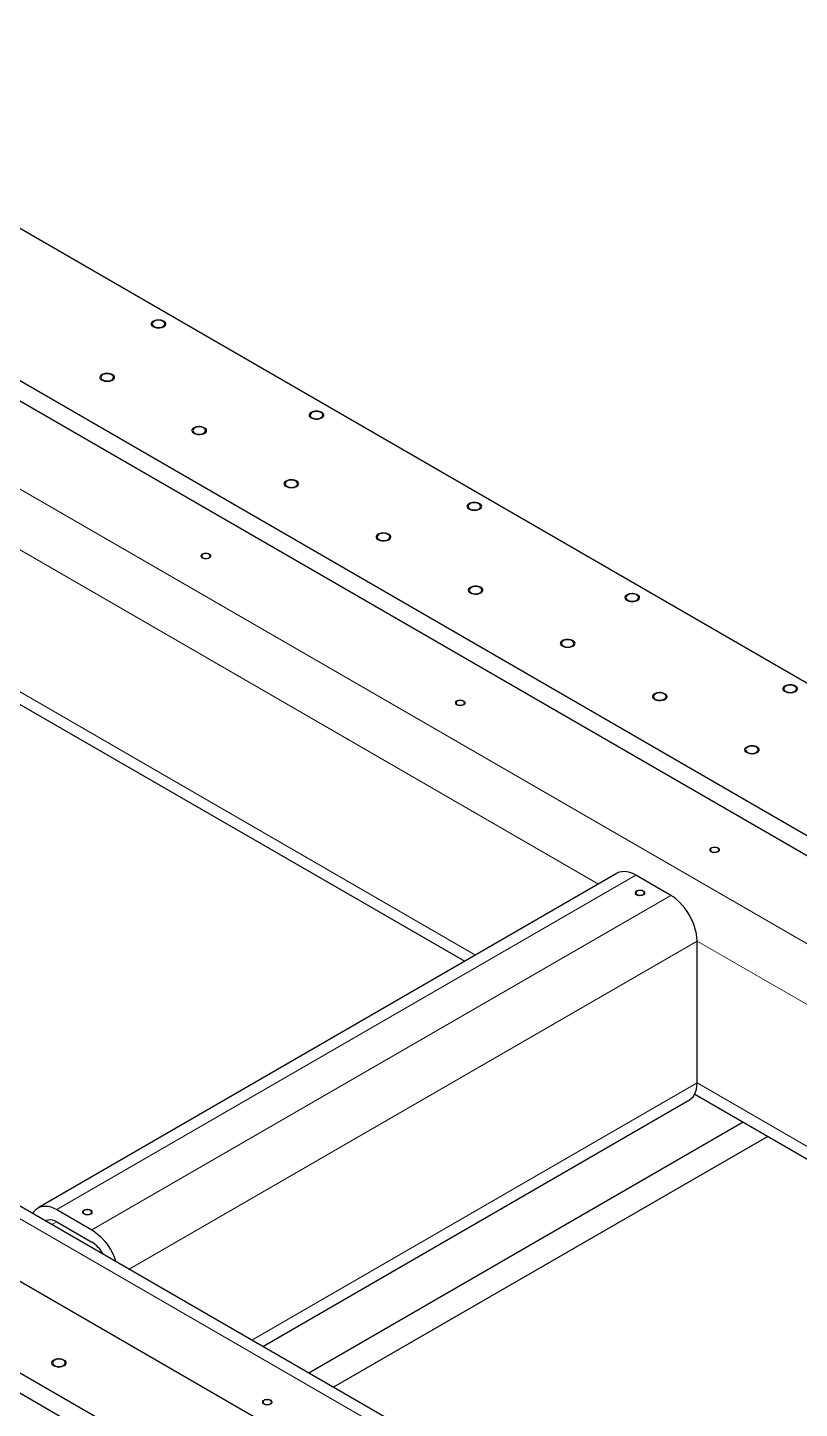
# Model space of a CAD drawing. Header units: millimetres. Extents: x 30 to 8380, y 30 to 5898.
# Drawn here: x 1686 to 1997, y 4710 to 5266 of the extents above; entities that cross this region are included whole.
import ezdxf

# ---------------------------------------------------------------- set-up
doc = ezdxf.new("R2010")
doc.units = ezdxf.units.MM
doc.header["$LTSCALE"] = 10

msp = doc.modelspace()

# ---------------------------------------------------------------- linework, layer by layer
at = {"color": 7, "linetype": 'Continuous', "lineweight": 25}
for p, q in [((2363.0909377, 4792.1163004), (750.8874766, 5722.8215478)), ((697.854468, 5692.2062436), (2310.0579291, 4761.5009962)), ((697.854468, 5684.0408355), (2310.0579291, 4753.335588)), ((2039.3108012, 4585.2858317), (420.0362723, 5520.0731197)), ((1995.7489649, 4580.0542933), (383.5455038, 5510.7595408)), ((351.7256986, 5492.3903583), (1963.9291597, 4561.6851108)), ((351.7256986, 5484.2249502), (1963.9291597, 4553.5197027)), ((1647.2530642, 5013.7249313), (1862.1473379, 4889.6691077)), ((1923.5493039, 4925.1157082), (1690.2040661, 4790.4083698)), ((1945.19083, 4916.2090064), (1931.0486944, 4924.3730875)), ((1955.7974318, 4840.6799765), (1955.7974318, 4897.8378333)), ((1780.7469488, 4734.5515665), (1952.6902205, 4833.8123044)), ((1954.844514, 4836.156167), (2169.7387877, 4712.1003434)), ((1974.3855088, 4824.8753908), (1799.3350258, 4723.820898)), ((1984.2866128, 4819.1596051), (1809.2361298, 4718.1051123)), ((1697.7034566, 4789.665749), (1711.8455923, 4781.5016679)), ((1697.7034566, 4784.7665042), (1711.8455923, 4776.602423))]:
    msp.add_line(p, q, dxfattribs=at)
at = {"color": 8, "linetype": 'Continuous', "lineweight": 18}
for p, q in [((667.0953231, 5666.2839591), (2286.369852, 4731.4966711)), ((412.5368818, 5519.330499), (2031.8114107, 4584.5432109)), ((1648.2059819, 5075.4065977), (1916.0474753, 4920.7849948)), ((1648.2059819, 5018.2487408), (1866.5419552, 4892.2060663)), ((1697.7034566, 4789.665749), (1931.0486944, 4924.3730875)), ((1711.8455923, 4781.5016679), (1945.19083, 4916.2090064)), ((1726.8468114, 4765.6674535), (1955.7974318, 4897.8378333)), ((1955.7974318, 4897.8378333), (2223.6389251, 4743.2162304)), ((1776.3523314, 4737.0885251), (1955.7974318, 4840.6799765)), ((1955.7974318, 4840.6799765), (2174.1334051, 4714.637302)), ((1695.734113, 4783.628432), (1697.704491, 4784.765907))]:
    msp.add_line(p, q, dxfattribs=at)
at = {"color": 7, "linetype": 'Continuous', "lineweight": 25, "flags": 128}
for points in [[(1736.947883, 5145.3760903), (1737.5012242, 5145.1338535), (1738.147256, 5144.9867826), (1738.8380651, 5144.9457852), (1739.5224174, 5145.0139018), (1740.1495576, 5145.1860806), (1740.6729735, 5145.4495519), (1741.0538458, 5145.7847751), (1741.2639271, 5146.1668884), (1741.2876363, 5146.5675521), (1741.1232153, 5146.9570508), (1740.7828583, 5147.3064972), (1740.2918081, 5147.5899745), (1739.6864835, 5147.7864584), (1739.0117789, 5147.8813766), (1738.3177338, 5147.8676895), (1737.6558225, 5147.7464123), (1737.0751359, 5147.5265393), (1736.6187409, 5147.2243777), (1736.3204861, 5146.8623374), (1736.2024919, 5146.4672693), (1736.2735092, 5146.0684737), (1736.5282711, 5145.6955274), (1736.947883, 5145.3760903)], [(1716.2296543, 5123.8637366), (1716.7829955, 5123.6214998), (1717.4290273, 5123.4744289), (1718.1198364, 5123.4334315), (1718.8041887, 5123.5015481), (1719.4313289, 5123.6737269), (1719.9547448, 5123.9371981), (1720.3356172, 5124.2724214), (1720.5456984, 5124.6545346), (1720.5694077, 5125.0551983), (1720.4049866, 5125.444697), (1720.0646296, 5125.7941435), (1719.5735794, 5126.0776207), (1718.9682548, 5126.2741046), (1718.2935502, 5126.3690229), (1717.5995051, 5126.3553358), (1716.9375938, 5126.2340585), (1716.3569072, 5126.0141856), (1715.9005122, 5125.712024), (1715.6022574, 5125.3499837), (1715.4842632, 5124.9549155), (1715.5552805, 5124.5561199), (1715.8100424, 5124.1831737), (1716.2296543, 5123.8637366)], [(1800.5874933, 5108.6377253), (1801.1408345, 5108.3954885), (1801.7868663, 5108.2484176), (1802.4776754, 5108.2074202), (1803.1620277, 5108.2755368), (1803.7891679, 5108.4477156), (1804.3125838, 5108.7111869), (1804.6934562, 5109.0464101), (1804.9035374, 5109.4285234), (1804.9272466, 5109.829187), (1804.7628256, 5110.2186858), (1804.4224686, 5110.5681322), (1803.9314184, 5110.8516094), (1803.3260938, 5111.0480934), (1802.6513892, 5111.1430116), (1801.9573441, 5111.1293245), (1801.2954328, 5111.0080472), (1800.7147462, 5110.7881743), (1800.2583512, 5110.4860127), (1799.9600964, 5110.1239724), (1799.8421022, 5109.7289042), (1799.9131195, 5109.3301086), (1800.1678814, 5108.9571624), (1800.5874933, 5108.6377253)], [(1753.3527603, 5102.4330237), (1753.9061016, 5102.1907869), (1754.5521333, 5102.043716), (1755.2429424, 5102.0027185), (1755.9272947, 5102.0708352), (1756.5544349, 5102.243014), (1757.0778508, 5102.5064852), (1757.4587232, 5102.8417084), (1757.6688044, 5103.2238217), (1757.6925137, 5103.6244854), (1757.5280926, 5104.0139841), (1757.1877356, 5104.3634305), (1756.6966854, 5104.6469078), (1756.0913609, 5104.8433917), (1755.4166562, 5104.9383099), (1754.7226111, 5104.9246229), (1754.0606998, 5104.8033456), (1753.4800132, 5104.5834726), (1753.0236182, 5104.281311), (1752.7253634, 5103.9192707), (1752.6073692, 5103.5242026), (1752.6783865, 5103.125407), (1752.9331484, 5102.7524608), (1753.3527603, 5102.4330237)], [(1790.4758663, 5081.0023107), (1791.0292076, 5080.7600739), (1791.6752393, 5080.613003), (1792.3660484, 5080.5720056), (1793.0504007, 5080.6401222), (1793.6775409, 5080.812301), (1794.2009568, 5081.0757723), (1794.5818292, 5081.4109955), (1794.7919104, 5081.7931088), (1794.8156197, 5082.1937725), (1794.6511986, 5082.5832712), (1794.3108417, 5082.9327176), (1793.8197914, 5083.2161949), (1793.2144669, 5083.4126788), (1792.5397622, 5083.507597), (1791.8457171, 5083.4939099), (1791.1838058, 5083.3726326), (1790.6031192, 5083.1527597), (1790.1467242, 5082.8505981), (1789.8484695, 5082.4885578), (1789.7304752, 5082.0934896), (1789.8014925, 5081.694694), (1790.0562544, 5081.3217478), (1790.4758663, 5081.0023107)], [(1864.2271036, 5071.8993603), (1864.7804448, 5071.6571235), (1865.4264766, 5071.5100526), (1866.1172857, 5071.4690551), (1866.801638, 5071.5371718), (1867.4287782, 5071.7093506), (1867.9521941, 5071.9728218), (1868.3330665, 5072.3080451), (1868.5431477, 5072.6901583), (1868.566857, 5073.090822), (1868.4024359, 5073.4803207), (1868.0620789, 5073.8297671), (1867.5710287, 5074.1132444), (1866.9657042, 5074.3097283), (1866.2909995, 5074.4046466), (1865.5969544, 5074.3909595), (1864.9350431, 5074.2696822), (1864.3543565, 5074.0498093), (1863.8979615, 5073.7476477), (1863.5997067, 5073.3856074), (1863.4817125, 5072.9905392), (1863.5527298, 5072.5917436), (1863.8074917, 5072.2187974), (1864.2271036, 5071.8993603)], [(1827.5989723, 5059.5715978), (1828.1523136, 5059.329361), (1828.7983454, 5059.1822901), (1829.4891545, 5059.1412927), (1830.1735067, 5059.2094093), (1830.8006469, 5059.3815881), (1831.3240628, 5059.6450593), (1831.7049352, 5059.9802826), (1831.9150164, 5060.3623958), (1831.9387257, 5060.7630595), (1831.7743047, 5061.1525582), (1831.4339477, 5061.5020047), (1830.9428974, 5061.7854819), (1830.3375729, 5061.9819658), (1829.6628682, 5062.0768841), (1828.9688231, 5062.063197), (1828.3069118, 5061.9419197), (1827.7262252, 5061.7220468), (1827.2698302, 5061.4198852), (1826.9715755, 5061.0578449), (1826.8535812, 5060.6627767), (1826.9245986, 5060.2639811), (1827.1793604, 5059.8910349), (1827.5989723, 5059.5715978)], [(1756.6054515, 5052.2634182), (1757.0608988, 5052.075694), (1757.5972556, 5051.9835125), (1758.1563991, 5051.996863), (1758.6777376, 5052.1142989), (1759.1047759, 5052.3230941), (1759.3912379, 5052.6006223), (1759.5060808, 5052.9168092), (1759.4368598, 5053.2373909), (1759.1910759, 5053.5276275), (1758.7953636, 5053.7560674), (1758.2926046, 5053.8979554), (1757.7372806, 5053.9379159), (1757.1895695, 5053.8716184), (1756.7088243, 5053.7062475), (1756.3471413, 5053.4597235), (1756.1437144, 5053.1587612), (1756.120588, 5052.8359745), (1756.2802684, 5052.5263423), (1756.6054515, 5052.2634182)], [(1864.7220783, 5038.1408849), (1865.2754196, 5037.8986481), (1865.9214514, 5037.7515772), (1866.6122605, 5037.7105797), (1867.2966127, 5037.7786964), (1867.9237529, 5037.9508752), (1868.4471689, 5038.2143464), (1868.8280412, 5038.5495696), (1869.0381224, 5038.9316829), (1869.0618317, 5039.3323466), (1868.8974107, 5039.7218453), (1868.5570537, 5040.0712917), (1868.0660034, 5040.354769), (1867.4606789, 5040.5512529), (1866.7859742, 5040.6461711), (1866.0919292, 5040.6324841), (1865.4300179, 5040.5112068), (1864.8493313, 5040.2913338), (1864.3929362, 5039.9891722), (1864.0946815, 5039.6271319), (1863.9766872, 5039.2320638), (1864.0477046, 5038.8332682), (1864.3024664, 5038.460322), (1864.7220783, 5038.1408849)], [(1927.8667139, 5035.1609952), (1928.4200551, 5034.9187585), (1929.0660869, 5034.7716875), (1929.756896, 5034.7306901), (1930.4412483, 5034.7988067), (1931.0683885, 5034.9709855), (1931.5918044, 5035.2344568), (1931.9726768, 5035.56968), (1932.182758, 5035.9517933), (1932.2064673, 5036.352457), (1932.0420462, 5036.7419557), (1931.7016892, 5037.0914021), (1931.210639, 5037.3748794), (1930.6053145, 5037.5713633), (1929.9306098, 5037.6662815), (1929.2365647, 5037.6525945), (1928.5746534, 5037.5313172), (1927.9939668, 5037.3114442), (1927.5375718, 5037.0092826), (1927.239317, 5036.6472423), (1927.1213228, 5036.2521742), (1927.1923401, 5035.8533786), (1927.447102, 5035.4804323), (1927.8667139, 5035.1609952)], [(1901.8451844, 5016.7101719), (1902.3985256, 5016.4679351), (1903.0445574, 5016.3208642), (1903.7353665, 5016.2798668), (1904.4197188, 5016.3479834), (1905.0468589, 5016.5201622), (1905.5702749, 5016.7836335), (1905.9511472, 5017.1188567), (1906.1612284, 5017.50097), (1906.1849377, 5017.9016336), (1906.0205167, 5018.2911324), (1905.6801597, 5018.6405788), (1905.1891094, 5018.9240561), (1904.5837849, 5019.12054), (1903.9090802, 5019.2154582), (1903.2150352, 5019.2017711), (1902.5531239, 5019.0804938), (1901.9724373, 5018.8606209), (1901.5160422, 5018.5584593), (1901.2177875, 5018.196419), (1901.0997932, 5017.8013508), (1901.1708106, 5017.4025552), (1901.4255725, 5017.029609), (1901.8451844, 5016.7101719)], [(1991.5063242, 4998.4226302), (1992.0596655, 4998.1803934), (1992.7056972, 4998.0333225), (1993.3965063, 4997.9923251), (1994.0808586, 4998.0604417), (1994.7079988, 4998.2326205), (1995.2314147, 4998.4960918), (1995.6122871, 4998.831315), (1995.8223683, 4999.2134283), (1995.8460776, 4999.6140919), (1995.6816565, 5000.0035907), (1995.3412995, 5000.3530371), (1994.8502493, 5000.6365143), (1994.2449248, 5000.8329983), (1993.5702201, 5000.9279165), (1992.876175, 5000.9142294), (1992.2142637, 5000.7929521), (1991.6335771, 5000.5730792), (1991.1771821, 5000.2709176), (1990.8789274, 4999.9088773), (1990.7609331, 4999.5138091), (1990.8319504, 4999.1150135), (1991.0867123, 4998.7420673), (1991.5063242, 4998.4226302)], [(1859.1359348, 4993.0738301), (1859.5913821, 4992.8861059), (1860.1277388, 4992.7939244), (1860.6868824, 4992.8072749), (1861.2082209, 4992.9247108), (1861.6352592, 4993.1335059), (1861.9217212, 4993.4110342), (1862.0365641, 4993.7272211), (1861.967343, 4994.0478028), (1861.7215591, 4994.3380394), (1861.3258469, 4994.5664792), (1860.8230879, 4994.7083673), (1860.2677638, 4994.7483277), (1859.7200528, 4994.6820303), (1859.2393076, 4994.5166594), (1858.8776246, 4994.2701354), (1858.6741977, 4993.9691731), (1858.6510713, 4993.6463864), (1858.8107516, 4993.3367542), (1859.1359348, 4993.0738301)], [(1938.9682904, 4995.279459), (1939.5216316, 4995.0372222), (1940.1676634, 4994.8901513), (1940.8584725, 4994.8491539), (1941.5428248, 4994.9172705), (1942.1699649, 4995.0894493), (1942.6933809, 4995.3529205), (1943.0742532, 4995.6881438), (1943.2843344, 4996.070257), (1943.3080437, 4996.4709207), (1943.1436227, 4996.8604194), (1942.8032657, 4997.2098658), (1942.3122155, 4997.4933431), (1941.7068909, 4997.689827), (1941.0321862, 4997.7847453), (1940.3381412, 4997.7710582), (1939.6762299, 4997.6497809), (1939.0955433, 4997.429908), (1938.6391482, 4997.1277464), (1938.3408935, 4996.7657061), (1938.2228993, 4996.3706379), (1938.2939166, 4995.9718423), (1938.5486785, 4995.5988961), (1938.9682904, 4995.279459)], [(1976.0913964, 4973.8487461), (1976.6447376, 4973.6065093), (1977.2907694, 4973.4594384), (1977.9815785, 4973.4184409), (1978.6659308, 4973.4865576), (1979.2930709, 4973.6587363), (1979.8164869, 4973.9222076), (1980.1973592, 4974.2574308), (1980.4074404, 4974.6395441), (1980.4311497, 4975.0402078), (1980.2667287, 4975.4297065), (1979.9263717, 4975.7791529), (1979.4353215, 4976.0626302), (1978.8299969, 4976.2591141), (1978.1552923, 4976.3540323), (1977.4612472, 4976.3403453), (1976.7993359, 4976.219068), (1976.2186493, 4975.999195), (1975.7622543, 4975.6970334), (1975.4639995, 4975.3349931), (1975.3460053, 4974.939925), (1975.4170226, 4974.5411294), (1975.6717845, 4974.1681831), (1976.0913964, 4973.8487461)], [(1961.666418, 4933.884242), (1962.1218654, 4933.6965177), (1962.6582221, 4933.6043363), (1963.2173657, 4933.6176868), (1963.7387042, 4933.7351227), (1964.1657425, 4933.9439178), (1964.4522044, 4934.2214461), (1964.5670474, 4934.537633), (1964.4978263, 4934.8582147), (1964.2520424, 4935.1484513), (1963.8563302, 4935.3768911), (1963.3535712, 4935.5187792), (1962.7982471, 4935.5587396), (1962.250536, 4935.4924422), (1961.7697909, 4935.3270713), (1961.4081079, 4935.0805473), (1961.2046809, 4934.779585), (1961.1815546, 4934.4567983), (1961.3412349, 4934.1471661), (1961.666418, 4933.884242)], [(1931.0486944, 4924.3730875), (1929.8611318, 4924.9816392), (1928.6885035, 4925.4285109), (1927.545556, 4925.708083), (1926.4466624, 4925.8168396), (1925.4056421, 4925.753413), (1924.4355864, 4925.518601), (1923.5493039, 4925.1157082)], [(1931.6143798, 4916.5355696), (1932.0698272, 4916.3478454), (1932.6061839, 4916.2556639), (1933.1653275, 4916.2690144), (1933.686666, 4916.3864503), (1934.1137043, 4916.5952455), (1934.4001662, 4916.8727737), (1934.5150092, 4917.1889606), (1934.4457881, 4917.5095424), (1934.2000042, 4917.799779), (1933.804292, 4918.0282188), (1933.301533, 4918.1701068), (1932.7462089, 4918.2100673), (1932.1984978, 4918.1437698), (1931.7177527, 4917.9783989), (1931.3560697, 4917.7318749), (1931.1526427, 4917.4309126), (1931.1295164, 4917.1081259), (1931.2891967, 4916.7984937), (1931.6143798, 4916.5355696)], [(1955.7974318, 4897.8378333), (1955.7307397, 4899.2476873), (1955.5315021, 4900.7168126), (1955.2022246, 4902.2267341), (1954.747048, 4903.7584637), (1954.1716964, 4905.2927389), (1953.4834052, 4906.8102655), (1952.69083, 4908.2919595), (1951.8039381, 4909.7191879), (1950.8338824, 4911.0740024), (1949.7928621, 4912.3393654), (1948.6939685, 4913.4993643), (1947.551021, 4914.5394114), (1946.3783927, 4915.4464275), (1945.19083, 4916.2090064)], [(1952.6902205, 4833.8123044), (1952.69083, 4833.8126563), (1953.4834052, 4834.3792626), (1954.1716964, 4835.102105), (1954.747048, 4835.9720934), (1955.2022246, 4836.9782873), (1955.5315021, 4838.1080331), (1955.7307397, 4839.3471236), (1955.7974318, 4840.6799765)], [(1688.0497726, 4788.0645072), (1688.1472387, 4788.2485807), (1688.7225903, 4789.1185692), (1689.4108815, 4789.8414116), (1690.2034566, 4790.4080179), (1691.0903486, 4790.8112625), (1692.0604043, 4791.0460746), (1693.1014246, 4791.1095011), (1694.2003182, 4791.0007445), (1695.3432657, 4790.7211725), (1696.515894, 4790.2743008), (1697.7034566, 4789.665749)], [(1708.8757438, 4787.951292), (1709.3311911, 4787.7635678), (1709.8675478, 4787.6713863), (1710.4266914, 4787.6847368), (1710.9480299, 4787.8021727), (1711.3750682, 4788.0109678), (1711.6615302, 4788.2884961), (1711.7763731, 4788.604683), (1711.707152, 4788.9252647), (1711.4613681, 4789.2155013), (1711.0656559, 4789.4439412), (1710.5628969, 4789.5858292), (1710.0075728, 4789.6257897), (1709.4598618, 4789.5594922), (1708.9791166, 4789.3941213), (1708.6174336, 4789.1475973), (1708.4140067, 4788.846635), (1708.3908803, 4788.5238483), (1708.5505606, 4788.2142161), (1708.8757438, 4787.951292)], [(1693.0998043, 4785.149186), (1693.5359484, 4785.3773915), (1694.2628395, 4785.5861234), (1695.0597717, 4785.6285685), (1695.9105216, 4785.5038627), (1696.7977705, 4785.2145447), (1697.7034566, 4784.7665042)], [(1711.8455923, 4781.5016679), (1713.0331549, 4780.739089), (1714.2057832, 4779.8320729), (1715.3487307, 4778.7920258), (1716.4476243, 4777.632027), (1717.4886446, 4776.3666639), (1718.4587003, 4775.0118494), (1719.3455923, 4773.5846211), (1720.1381674, 4772.102927), (1720.8264586, 4770.5854005), (1721.4018102, 4769.0511252), (1721.4992763, 4768.7545198)], [(1696.7842178, 4726.8852922), (1697.3375591, 4726.6430554), (1697.9835908, 4726.4959845), (1698.6743999, 4726.4549871), (1699.3587522, 4726.5231037), (1699.9858924, 4726.6952825), (1700.5093083, 4726.9587538), (1700.8901807, 4727.293977), (1701.1002619, 4727.6760903), (1701.1239712, 4728.076754), (1700.9595501, 4728.4662527), (1700.6191931, 4728.8156991), (1700.1281429, 4729.0991764), (1699.5228184, 4729.2956603), (1698.8481137, 4729.3905785), (1698.1540686, 4729.3768914), (1697.4921573, 4729.2556141), (1696.9114707, 4729.0357412), (1696.4550757, 4728.7335796), (1696.156821, 4728.3715393), (1696.0388267, 4727.9764711), (1696.109844, 4727.5776755), (1696.3646059, 4727.2047293), (1696.7842178, 4726.8852922)], [(1781.3541888, 4711.4130315), (1781.8096362, 4711.2253073), (1782.3459929, 4711.1331258), (1782.9051365, 4711.1464763), (1783.426475, 4711.2639122), (1783.8535133, 4711.4727074), (1784.1399752, 4711.7502356), (1784.2548182, 4712.0664225), (1784.1855971, 4712.3870043), (1783.9398132, 4712.6772409), (1783.544101, 4712.9056807), (1783.041342, 4713.0475687), (1782.4860179, 4713.0875292), (1781.9383068, 4713.0212317), (1781.4575617, 4712.8558608), (1781.0958787, 4712.6093368), (1780.8924517, 4712.3083745), (1780.8693254, 4711.9855878), (1781.0290057, 4711.6759557), (1781.3541888, 4711.4130315)]]:
    msp.add_lwpolyline(points, dxfattribs=at)
at = {"color": 7, "linetype": 'Continuous', "lineweight": 25}
msp.add_arc((1704.8882404, 4765.4944032), 13.1069771, 28.109395716, 57.939608079, dxfattribs=at)
at = {"color": 7, "linetype": 'Continuous', "lineweight": 18}
for points, knots in [([(1740.8716679, 5145.1923985), (1740.2781295, 5144.9263233), (1739.5879786, 5144.7539135), (1738.8452376, 5144.6860021), (1738.0965756, 5144.7268564), (1737.3890338, 5144.8739093), (1736.7670697, 5145.117921), (1736.2697636, 5145.4435592), (1735.928363, 5145.830363), (1735.7643194, 5146.254028), (1735.7879403, 5146.6879338), (1735.9977414, 5147.1048165), (1736.3805402, 5147.4784818), (1736.9122841, 5147.785451), (1737.5595616, 5148.0064361), (1738.2817019, 5148.1275517), (1739.0333302, 5148.1411878), (1739.767219, 5148.0464874), (1740.4372554, 5147.849401), (1741.0013385, 5147.5623123), (1741.4240249, 5147.2032601), (1741.6787556, 5146.7948049), (1741.749525, 5146.3626116), (1741.6318863, 5145.9338363), (1741.3332314, 5145.5354206), (1740.8723256, 5145.1923985), (1741.0370754, 5145.3024717), (1740.8723256, 5145.1923985)], [0, 0, 0, 0, 0.0399734652, 0.0799745708, 0.1199756764, 0.159976782, 0.1999778876, 0.2399789932, 0.2799800989, 0.3199812045, 0.3599823101, 0.3999834157, 0.4399845213, 0.479985627, 0.5199867326, 0.5599878382, 0.5999889438, 0.6399900494, 0.6799911551, 0.7199922607, 0.7599933663, 0.7999944719, 0.8399955775, 0.8799966831, 0.9199977888, 0.9599988944, 1, 1, 1, 1]), ([(1720.1530933, 5123.6800448), (1719.5599008, 5123.4139696), (1718.8697499, 5123.2415597), (1718.1270089, 5123.1736484), (1717.3783469, 5123.2145027), (1716.6708051, 5123.3615556), (1716.048841, 5123.6055672), (1715.5515349, 5123.9312055), (1715.2101343, 5124.3180092), (1715.0460907, 5124.7416742), (1715.0697116, 5125.17558), (1715.2795127, 5125.5924627), (1715.6623116, 5125.9661281), (1716.1940554, 5126.2730973), (1716.8413329, 5126.4940823), (1717.5634732, 5126.615198), (1718.3151015, 5126.628834), (1719.0489904, 5126.5341337), (1719.7190267, 5126.3370473), (1720.2831098, 5126.0499586), (1720.7057962, 5125.6909064), (1720.9605269, 5125.2824512), (1721.0312963, 5124.8502578), (1720.9136576, 5124.4214825), (1720.6150027, 5124.0230669), (1720.1540969, 5123.6800448), (1720.3188467, 5123.7901179), (1720.1540969, 5123.6800448)], [0, 0, 0, 0, 0.0399595176, 0.0799612044, 0.1199628912, 0.1599645779, 0.1999662647, 0.2399679515, 0.2799696382, 0.319971325, 0.3599730118, 0.3999746985, 0.4399763853, 0.4799780721, 0.5199797588, 0.5599814456, 0.5999831323, 0.6399848191, 0.6799865059, 0.7199881926, 0.7599898794, 0.7999915662, 0.8399932529, 0.8799949397, 0.9199966265, 0.9599983132, 1, 1, 1, 1]), ([(1804.5115471, 5108.4540335), (1803.9177398, 5108.1879583), (1803.2275889, 5108.0155484), (1802.4848479, 5107.9476371), (1801.7361859, 5107.9884914), (1801.0286441, 5108.1355443), (1800.40668, 5108.3795559), (1799.9093739, 5108.7051942), (1799.5679733, 5109.0919979), (1799.4039297, 5109.5156629), (1799.4275506, 5109.9495687), (1799.6373517, 5110.3664514), (1800.0201506, 5110.7401168), (1800.5518944, 5111.047086), (1801.1991719, 5111.2680711), (1801.9213122, 5111.3891867), (1802.6729405, 5111.4028227), (1803.4068293, 5111.3081224), (1804.0768657, 5111.111036), (1804.6409488, 5110.8239473), (1805.0636352, 5110.4648951), (1805.3183659, 5110.0564399), (1805.3891353, 5109.6242465), (1805.2714966, 5109.1954712), (1804.9728417, 5108.7970556), (1804.5119359, 5108.4540335), (1804.6766857, 5108.5641066), (1804.5119359, 5108.4540335)], [0, 0, 0, 0, 0.0399843125, 0.0799849662, 0.1199856198, 0.1599862735, 0.1999869271, 0.2399875807, 0.2799882344, 0.319988888, 0.3599895417, 0.3999901953, 0.439990849, 0.4799915026, 0.5199921563, 0.5599928099, 0.5999934635, 0.6399941172, 0.6799947708, 0.7199954245, 0.7599960781, 0.7999967318, 0.8399973854, 0.8799980391, 0.9199986927, 0.9599993464, 1, 1, 1, 1]), ([(1757.2760582, 5102.2493318), (1756.6830069, 5101.9832566), (1755.9928559, 5101.8108468), (1755.2501149, 5101.7429354), (1754.5014529, 5101.7837897), (1753.7939111, 5101.9308427), (1753.171947, 5102.1748543), (1752.6746409, 5102.5004925), (1752.3332403, 5102.8872963), (1752.1691967, 5103.3109613), (1752.1928176, 5103.7448671), (1752.4026187, 5104.1617498), (1752.7854176, 5104.5354151), (1753.3171614, 5104.8423843), (1753.9644389, 5105.0633694), (1754.6865792, 5105.184485), (1755.4382075, 5105.1981211), (1756.1720964, 5105.1034207), (1756.8421327, 5104.9063344), (1757.4062158, 5104.6192456), (1757.8289022, 5104.2601934), (1758.0836329, 5103.8517382), (1758.1544023, 5103.4195449), (1758.0367637, 5102.9907696), (1757.7381087, 5102.5923539), (1757.2772029, 5102.2493318), (1757.4419527, 5102.359405), (1757.2772029, 5102.2493318)], [0, 0, 0, 0, 0.0399538257, 0.0799557496, 0.1199576735, 0.1599595975, 0.1999615214, 0.2399634453, 0.2799653693, 0.3199672932, 0.3599692171, 0.3999711411, 0.439973065, 0.4799749889, 0.5199769128, 0.5599788368, 0.5999807607, 0.6399826846, 0.6799846086, 0.7199865325, 0.7599884564, 0.7999903804, 0.8399923043, 0.8799942282, 0.9199961521, 0.9599980761, 1, 1, 1, 1]), ([(1794.4002151, 5080.8186189), (1793.8061129, 5080.5525437), (1793.1159619, 5080.3801338), (1792.3732209, 5080.3122225), (1791.6245589, 5080.3530768), (1790.9170171, 5080.5001297), (1790.295053, 5080.7441414), (1789.7977469, 5081.0697796), (1789.4563463, 5081.4565834), (1789.2923027, 5081.8802484), (1789.3159236, 5082.3141542), (1789.5257247, 5082.7310369), (1789.9085236, 5083.1047022), (1790.4402675, 5083.4116714), (1791.0875449, 5083.6326565), (1791.8096852, 5083.7537721), (1792.5613136, 5083.7674081), (1793.2952024, 5083.6727078), (1793.9652387, 5083.4756214), (1794.5293218, 5083.1885327), (1794.9520082, 5082.8294805), (1795.2067389, 5082.4210253), (1795.2775083, 5081.9888319), (1795.1598697, 5081.5600567), (1794.8612147, 5081.161641), (1794.400309, 5080.8186189), (1794.5650587, 5080.9286921), (1794.400309, 5080.8186189)], [0, 0, 0, 0, 0.039996215, 0.0799963727, 0.1199965304, 0.1599966881, 0.1999968458, 0.2399970035, 0.2799971612, 0.3199973189, 0.3599974767, 0.3999976344, 0.4399977921, 0.4799979498, 0.5199981075, 0.5599982652, 0.5999984229, 0.6399985806, 0.6799987383, 0.719998896, 0.7599990537, 0.7999992115, 0.8399993692, 0.8799995269, 0.9199996846, 0.9599998423, 1, 1, 1, 1]), ([(1868.1514263, 5071.7156685), (1867.5573501, 5071.4495932), (1866.8671992, 5071.2771834), (1866.1244582, 5071.2092721), (1865.3757962, 5071.2501264), (1864.6682544, 5071.3971793), (1864.0462903, 5071.6411909), (1863.5489842, 5071.9668291), (1863.2075836, 5072.3536329), (1863.04354, 5072.7772979), (1863.0671609, 5073.2112037), (1863.276962, 5073.6280864), (1863.6597609, 5074.0017518), (1864.1915047, 5074.308721), (1864.8387822, 5074.529706), (1865.5609225, 5074.6508217), (1866.3125508, 5074.6644577), (1867.0464397, 5074.5697573), (1867.716476, 5074.372671), (1868.2805591, 5074.0855823), (1868.7032455, 5073.72653), (1868.9579762, 5073.3180749), (1869.0287456, 5072.8858815), (1868.911107, 5072.4571062), (1868.612452, 5072.0586906), (1868.1515462, 5071.7156685), (1868.316296, 5071.8257416), (1868.1515462, 5071.7156685)], [0, 0, 0, 0, 0.0399951615, 0.0799953631, 0.1199955647, 0.1599957663, 0.1999959679, 0.2399961695, 0.2799963711, 0.3199965727, 0.3599967743, 0.3999969759, 0.4399971775, 0.4799973791, 0.5199975807, 0.5599977823, 0.599997984, 0.6399981856, 0.6799983872, 0.7199985888, 0.7599987904, 0.799998992, 0.8399991936, 0.8799993952, 0.9199995968, 0.9599997984, 1, 1, 1, 1]), ([(1831.52318, 5059.387906), (1830.9292189, 5059.1218307), (1830.2390679, 5058.9494209), (1829.4963269, 5058.8815096), (1828.7476649, 5058.9223639), (1828.0401231, 5059.0694168), (1827.418159, 5059.3134284), (1826.9208529, 5059.6390667), (1826.5794523, 5060.0258704), (1826.4154087, 5060.4495354), (1826.4390296, 5060.8834412), (1826.6488308, 5061.3003239), (1827.0316296, 5061.6739893), (1827.5633735, 5061.9809585), (1828.210651, 5062.2019435), (1828.9327912, 5062.3230592), (1829.6844196, 5062.3366952), (1830.4183084, 5062.2419949), (1831.0883448, 5062.0449085), (1831.6524278, 5061.7578198), (1832.0751142, 5061.3987675), (1832.3298449, 5060.9903124), (1832.4006143, 5060.558119), (1832.2829757, 5060.1293437), (1831.9843207, 5059.7309281), (1831.523415, 5059.387906), (1831.6881647, 5059.4979791), (1831.523415, 5059.387906)], [0, 0, 0, 0, 0.0399905202, 0.0799909152, 0.1199913102, 0.1599917052, 0.1999921002, 0.2399924951, 0.2799928901, 0.3199932851, 0.3599936801, 0.3999940751, 0.4399944701, 0.4799948651, 0.5199952601, 0.5599956551, 0.5999960501, 0.6399964451, 0.6799968401, 0.7199972351, 0.75999763, 0.799998025, 0.83999842, 0.879998815, 0.91999921, 0.959999605, 1, 1, 1, 1]), ([(1759.2215538, 5052.140957), (1758.7420703, 5051.9365872), (1758.1793562, 5051.822918), (1757.5836041, 5051.8100494), (1757.007749, 5051.8991248), (1756.5029582, 5052.0822296), (1756.1140846, 5052.3430939), (1755.8756814, 5052.658539), (1755.8089316, 5053.000536), (1755.9197664, 5053.3386972), (1756.1983375, 5053.6429753), (1756.6198927, 5053.8863339), (1757.1469749, 5054.0471496), (1757.7327506, 5054.1111331), (1758.3251711, 5054.0725993), (1758.8715972, 5053.934972), (1759.3234765, 5053.7104801), (1759.6406575, 5053.4190706), (1759.7949575, 5053.0866365), (1759.772666, 5052.7427161), (1759.5757638, 5052.4178682), (1759.2217466, 5052.140957), (1759.3505108, 5052.2294615), (1759.2217466, 5052.140957)], [0, 0, 0, 0, 0.047607248, 0.0952268856, 0.1428465232, 0.1904661608, 0.2380857984, 0.285705436, 0.3333250736, 0.3809447112, 0.4285643488, 0.4761839864, 0.523803624, 0.5714232616, 0.6190428992, 0.6666625368, 0.7142821744, 0.761901812, 0.8095214496, 0.8571410872, 0.9047607248, 0.9523803624, 1, 1, 1, 1]), ([(1868.6461449, 5037.957193), (1868.0523249, 5037.6911178), (1867.362174, 5037.518708), (1866.6194329, 5037.4507966), (1865.8707709, 5037.4916509), (1865.1632291, 5037.6387038), (1864.541265, 5037.8827155), (1864.0439589, 5038.2083537), (1863.7025583, 5038.5951575), (1863.5385147, 5039.0188225), (1863.5621356, 5039.4527283), (1863.7719368, 5039.869611), (1864.1547356, 5040.2432763), (1864.6864795, 5040.5502455), (1865.333757, 5040.7712306), (1866.0558972, 5040.8923462), (1866.8075256, 5040.9059823), (1867.5414144, 5040.8112819), (1868.2114508, 5040.6141956), (1868.7755338, 5040.3271068), (1869.1982202, 5039.9680546), (1869.4529509, 5039.5595994), (1869.5237203, 5039.1274061), (1869.4060817, 5038.6986308), (1869.1074267, 5038.3002151), (1868.646521, 5037.957193), (1868.8112707, 5038.0672662), (1868.646521, 5037.957193)], [0, 0, 0, 0, 0.0399848258, 0.0799854581, 0.1199860903, 0.1599867226, 0.1999873549, 0.2399879871, 0.2799886194, 0.3199892516, 0.3599898839, 0.3999905161, 0.4399911484, 0.4799917807, 0.5199924129, 0.5599930452, 0.5999936774, 0.6399943097, 0.6799949419, 0.7199955742, 0.7599962065, 0.7999968387, 0.839997471, 0.8799981032, 0.9199987355, 0.9599993677, 1, 1, 1, 1]), ([(1931.7901134, 5034.9773034), (1931.1969604, 5034.7112282), (1930.5068095, 5034.5388184), (1929.7640685, 5034.470907), (1929.0154065, 5034.5117613), (1928.3078647, 5034.6588142), (1927.6859006, 5034.9028259), (1927.1885945, 5035.2284641), (1926.8471939, 5035.6152679), (1926.6831503, 5036.0389329), (1926.7067712, 5036.4728387), (1926.9165723, 5036.8897214), (1927.2993712, 5037.2633867), (1927.831115, 5037.5703559), (1928.4783925, 5037.791341), (1929.2005328, 5037.9124566), (1929.9521611, 5037.9260927), (1930.68605, 5037.8313923), (1931.3560863, 5037.6343059), (1931.9201694, 5037.3472172), (1932.3428558, 5036.988165), (1932.5975865, 5036.5797098), (1932.6683559, 5036.1475165), (1932.5507173, 5035.7187412), (1932.2520623, 5035.3203255), (1931.7911565, 5034.9773034), (1931.9559063, 5035.0873766), (1931.7911565, 5034.9773034)], [0, 0, 0, 0, 0.0399579248, 0.079959678, 0.1199614311, 0.1599631842, 0.1999649374, 0.2399666905, 0.2799684436, 0.3199701968, 0.3599719499, 0.399973703, 0.4399754562, 0.4799772093, 0.5199789624, 0.5599807156, 0.5999824687, 0.6399842218, 0.6799859749, 0.7199877281, 0.7599894812, 0.7999912343, 0.8399929875, 0.8799947406, 0.9199964937, 0.9599982469, 1, 1, 1, 1]), ([(1905.7691097, 5016.5264801), (1905.1754309, 5016.2604049), (1904.48528, 5016.087995), (1903.7425389, 5016.0200837), (1902.9938769, 5016.060938), (1902.2863352, 5016.2079909), (1901.6643711, 5016.4520026), (1901.1670649, 5016.7776408), (1900.8256643, 5017.1644445), (1900.6616208, 5017.5881095), (1900.6852416, 5018.0220153), (1900.8950428, 5018.4388981), (1901.2778416, 5018.8125634), (1901.8095855, 5019.1195326), (1902.456863, 5019.3405177), (1903.1790033, 5019.4616333), (1903.9306316, 5019.4752693), (1904.6645204, 5019.380569), (1905.3345568, 5019.1834826), (1905.8986399, 5018.8963939), (1906.3213262, 5018.5373417), (1906.5760569, 5018.1288865), (1906.6468263, 5017.6966931), (1906.5291877, 5017.2679179), (1906.2305327, 5016.8695022), (1905.769627, 5016.5264801), (1905.9343767, 5016.6365533), (1905.769627, 5016.5264801)], [0, 0, 0, 0, 0.0399791319, 0.0799800014, 0.1199808709, 0.1599817404, 0.1999826099, 0.2399834794, 0.2799843489, 0.3199852184, 0.3599860879, 0.3999869575, 0.439987827, 0.4799886965, 0.519989566, 0.5599904355, 0.599991305, 0.6399921745, 0.679993044, 0.7199939135, 0.759994783, 0.7999956525, 0.839996522, 0.8799973915, 0.919998261, 0.9599991305, 1, 1, 1, 1]), ([(1995.4299927, 4998.2389384), (1994.8365708, 4997.9728632), (1994.1464198, 4997.8004533), (1993.4036788, 4997.732542), (1992.6550168, 4997.7733963), (1991.947475, 4997.9204492), (1991.3255109, 4998.1644609), (1990.8282048, 4998.4900991), (1990.4868042, 4998.8769028), (1990.3227606, 4999.3005678), (1990.3463815, 4999.7344736), (1990.5561826, 5000.1513564), (1990.9389815, 5000.5250217), (1991.4707253, 5000.8319909), (1992.1180028, 5001.052976), (1992.8401431, 5001.1740916), (1993.5917714, 5001.1877276), (1994.3256603, 5001.0930273), (1994.9956966, 5000.8959409), (1995.5597797, 5000.6088522), (1995.9824661, 5000.2498), (1996.2371968, 4999.8413448), (1996.3079662, 4999.4091514), (1996.1903276, 4998.9803761), (1995.8916726, 4998.5819605), (1995.4307669, 4998.2389384), (1995.5955166, 4998.3490115), (1995.4307669, 4998.2389384)], [0, 0, 0, 0, 0.0399687699, 0.0799700712, 0.1199713724, 0.1599726737, 0.1999739749, 0.2399752762, 0.2799765774, 0.3199778787, 0.3599791799, 0.3999804812, 0.4399817824, 0.4799830837, 0.519984385, 0.5599856862, 0.5999869875, 0.6399882887, 0.67998959, 0.7199908912, 0.7599921925, 0.7999934937, 0.839994795, 0.8799960962, 0.9199973975, 0.9599986987, 1, 1, 1, 1]), ([(1861.7510796, 4992.9513689), (1861.2725536, 4992.7469991), (1860.7098395, 4992.6333299), (1860.1140874, 4992.6204613), (1859.5382323, 4992.7095367), (1859.0334415, 4992.8926415), (1858.6445679, 4993.1535058), (1858.4061647, 4993.4689509), (1858.3394149, 4993.8109479), (1858.4502496, 4994.1491091), (1858.7288207, 4994.4533872), (1859.1503759, 4994.6967458), (1859.6774582, 4994.8575615), (1860.2632339, 4994.921545), (1860.8556544, 4994.8830112), (1861.4020805, 4994.7453839), (1861.8539598, 4994.520892), (1862.1711408, 4994.2294825), (1862.3254407, 4993.8970484), (1862.3031493, 4993.553128), (1862.1062471, 4993.2282801), (1861.7522299, 4992.9513689), (1861.8809941, 4993.0398733), (1861.7522299, 4992.9513689)], [0, 0, 0, 0, 0.0475486653, 0.0951712321, 0.1427937988, 0.1904163655, 0.2380389323, 0.285661499, 0.3332840657, 0.3809066325, 0.4285291992, 0.4761517659, 0.5237743327, 0.5713968994, 0.6190194661, 0.6666420329, 0.7142645996, 0.7618871663, 0.8095097331, 0.8571322998, 0.9047548665, 0.9523774333, 1, 1, 1, 1]), ([(1942.8920746, 4995.0957672), (1942.2985369, 4994.8296919), (1941.608386, 4994.6572821), (1940.8656449, 4994.5893708), (1940.1169829, 4994.6302251), (1939.4094412, 4994.777278), (1938.7874771, 4995.0212896), (1938.2901709, 4995.3469278), (1937.9487704, 4995.7337316), (1937.7847268, 4996.1573966), (1937.8083476, 4996.5913024), (1938.0181488, 4997.0081851), (1938.4009476, 4997.3818505), (1938.9326915, 4997.6888197), (1939.579969, 4997.9098047), (1940.3021093, 4998.0309204), (1941.0537376, 4998.0445564), (1941.7876264, 4997.949856), (1942.4576628, 4997.7527697), (1943.0217459, 4997.465681), (1943.4444322, 4997.1066287), (1943.699163, 4996.6981736), (1943.7699323, 4996.2659802), (1943.6522937, 4995.8372049), (1943.3536387, 4995.4387893), (1942.892733, 4995.0957672), (1943.0574827, 4995.2058403), (1942.892733, 4995.0957672)], [0, 0, 0, 0, 0.0399734385, 0.0799745452, 0.1199756519, 0.1599767586, 0.1999778654, 0.2399789721, 0.2799800788, 0.3199811856, 0.3599822923, 0.399983399, 0.4399845058, 0.4799856125, 0.5199867192, 0.559987826, 0.5999889327, 0.6399900394, 0.6799911462, 0.7199922529, 0.7599933596, 0.7999944663, 0.8399955731, 0.8799966798, 0.9199977865, 0.9599988933, 1, 1, 1, 1]), ([(1980.0150394, 4973.6650542), (1979.4216429, 4973.398979), (1978.731492, 4973.2265692), (1977.988751, 4973.1586578), (1977.240089, 4973.1995121), (1976.5325472, 4973.346565), (1975.9105831, 4973.5905767), (1975.413277, 4973.9162149), (1975.0718764, 4974.3030187), (1974.9078328, 4974.7266837), (1974.9314537, 4975.1605895), (1975.1412548, 4975.5774722), (1975.5240536, 4975.9511375), (1976.0557975, 4976.2581067), (1976.703075, 4976.4790918), (1977.4252153, 4976.6002074), (1978.1768436, 4976.6138435), (1978.9107324, 4976.5191431), (1979.5807688, 4976.3220568), (1980.1448519, 4976.034968), (1980.5675383, 4975.6759158), (1980.822269, 4975.2674606), (1980.8930384, 4974.8352673), (1980.7753997, 4974.406492), (1980.4767448, 4974.0080763), (1980.015839, 4973.6650542), (1980.1805888, 4973.7751274), (1980.015839, 4973.6650542)], [0, 0, 0, 0, 0.0399677454, 0.0799690894, 0.1199704333, 0.1599717773, 0.1999731212, 0.2399744651, 0.2799758091, 0.319977153, 0.359978497, 0.3999798409, 0.4399811848, 0.4799825288, 0.5199838727, 0.5599852167, 0.5999865606, 0.6399879045, 0.6799892485, 0.7199905924, 0.7599919364, 0.7999932803, 0.8399946242, 0.8799959682, 0.9199973121, 0.9599986561, 1, 1, 1, 1]), ([(1964.2817974, 4933.7617808), (1963.8030368, 4933.557411), (1963.2403228, 4933.4437418), (1962.6445706, 4933.4308732), (1962.0687155, 4933.5199486), (1961.5639248, 4933.7030533), (1961.1750512, 4933.9639177), (1960.9366479, 4934.2793628), (1960.8698982, 4934.6213598), (1960.9807329, 4934.959521), (1961.259304, 4935.2637991), (1961.6808592, 4935.5071577), (1962.2079415, 4935.6679734), (1962.7937172, 4935.7319569), (1963.3861377, 4935.6934231), (1963.9325637, 4935.5557958), (1964.384443, 4935.3313039), (1964.7016241, 4935.0398944), (1964.855924, 4934.7074603), (1964.8336325, 4934.3635399), (1964.6367304, 4934.038692), (1964.2827131, 4933.7617808), (1964.4114774, 4933.8502852), (1964.2827131, 4933.7617808)], [0, 0, 0, 0, 0.0475630141, 0.0951848634, 0.1428067127, 0.190428562, 0.2380504113, 0.2856722606, 0.3332941099, 0.3809159592, 0.4285378085, 0.4761596578, 0.5237815071, 0.5714033563, 0.6190252056, 0.6666470549, 0.7142689042, 0.7618907535, 0.8095126028, 0.8571344521, 0.9047563014, 0.9523781507, 1, 1, 1, 1]), ([(1934.2303276, 4916.4131084), (1933.7509986, 4916.2087386), (1933.1882846, 4916.0950694), (1932.5925324, 4916.0822008), (1932.0166773, 4916.1712762), (1931.5118866, 4916.354381), (1931.123013, 4916.6152453), (1930.8846097, 4916.9306904), (1930.81786, 4917.2726874), (1930.9286947, 4917.6108486), (1931.2072658, 4917.9151267), (1931.628821, 4918.1584853), (1932.1559033, 4918.319301), (1932.741679, 4918.3832845), (1933.3340995, 4918.3447507), (1933.8805255, 4918.2071234), (1934.3324048, 4917.9826315), (1934.6495859, 4917.691222), (1934.8038858, 4917.3587879), (1934.7815943, 4917.0148675), (1934.5846922, 4916.6900196), (1934.2306749, 4916.4131084), (1934.3594392, 4916.5016129), (1934.2306749, 4916.4131084)], [0, 0, 0, 0, 0.0475977906, 0.0952179011, 0.1428380116, 0.190458122, 0.2380782325, 0.285698343, 0.3333184534, 0.3809385639, 0.4285586744, 0.4761787849, 0.5237988953, 0.5714190058, 0.6190391163, 0.6666592267, 0.7142793372, 0.7618994477, 0.8095195581, 0.8571396686, 0.9047597791, 0.9523798895, 1, 1, 1, 1]), ([(1711.4913464, 4787.8288308), (1711.0123626, 4787.624461), (1710.4496485, 4787.5107918), (1709.8538964, 4787.4979232), (1709.2780413, 4787.5869986), (1708.7732505, 4787.7701034), (1708.3843769, 4788.0309677), (1708.1459737, 4788.3464128), (1708.0792239, 4788.6884098), (1708.1900586, 4789.026571), (1708.4686297, 4789.3308491), (1708.8901849, 4789.5742077), (1709.4172672, 4789.7350234), (1710.0030429, 4789.7990069), (1710.5954634, 4789.7604731), (1711.1418895, 4789.6228458), (1711.5937687, 4789.3983539), (1711.9109498, 4789.1069444), (1712.0652497, 4788.7745103), (1712.0429582, 4788.4305899), (1711.8460561, 4788.105742), (1711.4920389, 4787.8288308), (1711.6208031, 4787.9173352), (1711.4920389, 4787.8288308)], [0, 0, 0, 0, 0.0475766703, 0.0951978368, 0.1428190033, 0.1904401698, 0.2380613363, 0.2856825027, 0.3333036692, 0.3809248357, 0.4285460022, 0.4761671687, 0.5237883352, 0.5714095016, 0.6190306681, 0.6666518346, 0.7142730011, 0.7618941676, 0.8095153341, 0.8571365005, 0.904757667, 0.9523788335, 1, 1, 1, 1]), ([(1700.707674, 4726.7016004), (1700.1144644, 4726.4355252), (1699.4243134, 4726.2631153), (1698.6815724, 4726.195204), (1697.9329104, 4726.2360583), (1697.2253686, 4726.3831112), (1696.6034045, 4726.6271229), (1696.1060984, 4726.9527611), (1695.7646978, 4727.3395649), (1695.6006542, 4727.7632298), (1695.6242751, 4728.1971357), (1695.8340762, 4728.6140184), (1696.2168751, 4728.9876837), (1696.7486189, 4729.2946529), (1697.3958964, 4729.515638), (1698.1180367, 4729.6367536), (1698.869665, 4729.6503896), (1699.6035539, 4729.5556893), (1700.2735902, 4729.3586029), (1700.8376733, 4729.0715142), (1701.2603597, 4728.712462), (1701.5150904, 4728.3040068), (1701.5858598, 4727.8718134), (1701.4682212, 4727.4430382), (1701.1695662, 4727.0446225), (1700.7086605, 4726.7016004), (1700.8734102, 4726.8116736), (1700.7086605, 4726.7016004)], [0, 0, 0, 0, 0.0399602101, 0.079961868, 0.1199635259, 0.1599651838, 0.1999668417, 0.2399684996, 0.2799701576, 0.3199718155, 0.3599734734, 0.3999751313, 0.4399767892, 0.4799784471, 0.519980105, 0.559981763, 0.5999834209, 0.6399850788, 0.6799867367, 0.7199883946, 0.7599900525, 0.7999917104, 0.8399933683, 0.8799950263, 0.9199966842, 0.9599983421, 1, 1, 1, 1]), ([(1783.9694023, 4711.2905703), (1783.4908076, 4711.0862005), (1782.9280936, 4710.9725313), (1782.3323414, 4710.9596627), (1781.7564863, 4711.0487381), (1781.2516956, 4711.2318429), (1780.862822, 4711.4927072), (1780.6244187, 4711.8081523), (1780.557669, 4712.1501494), (1780.6685037, 4712.4883105), (1780.9470748, 4712.7925886), (1781.36863, 4713.0359472), (1781.8957123, 4713.1967629), (1782.481488, 4713.2607464), (1783.0739085, 4713.2222126), (1783.6203345, 4713.0845854), (1784.0722138, 4712.8600934), (1784.3893949, 4712.5686839), (1784.5436948, 4712.2362498), (1784.5214033, 4711.8923294), (1784.3245012, 4711.5674815), (1783.9704839, 4711.2905703), (1784.0992482, 4711.3790748), (1783.9704839, 4711.2905703)], [0, 0, 0, 0, 0.0475528665, 0.0951752231, 0.1427975798, 0.1904199365, 0.2380422932, 0.2856646498, 0.3332870065, 0.3809093632, 0.4285317199, 0.4761540765, 0.5237764332, 0.5713987899, 0.6190211466, 0.6666435033, 0.7142658599, 0.7618882166, 0.8095105733, 0.85713293, 0.9047552866, 0.9523776433, 1, 1, 1, 1])]:
    msp.add_open_spline(points, degree=3, knots=knots, dxfattribs=at)

doc.saveas('drawing.dxf')
